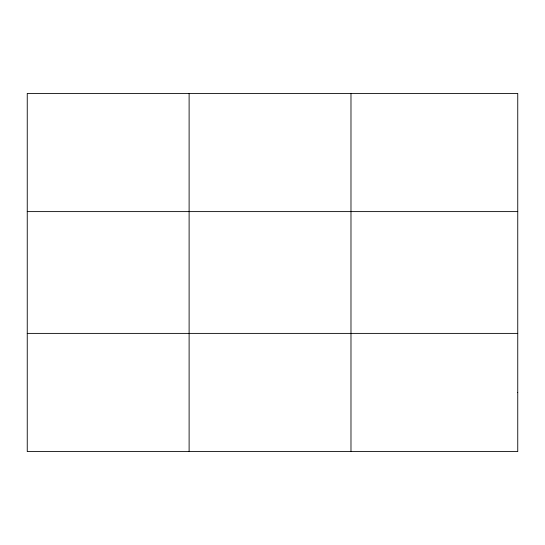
<?xml version="1.0" encoding="UTF-8"?>
<svg xmlns="http://www.w3.org/2000/svg" width="545" height="545" viewBox="0 0 545 545"><rect width="100%" height="100%" fill="white"/><g stroke="black" fill="none" stroke-linecap="round" stroke-linejoin="round"><path stroke-width="0.82" d="M189.115 451.587L189.115 93.413M350.98 451.587L350.98 93.413M27.25 211.61L517.75 211.61M27.25 333.39L517.75 333.39M517.75 392.489L517.75 451.587L27.25 451.587L27.25 93.413L517.75 93.413L517.75 392.489"/></g></svg>
